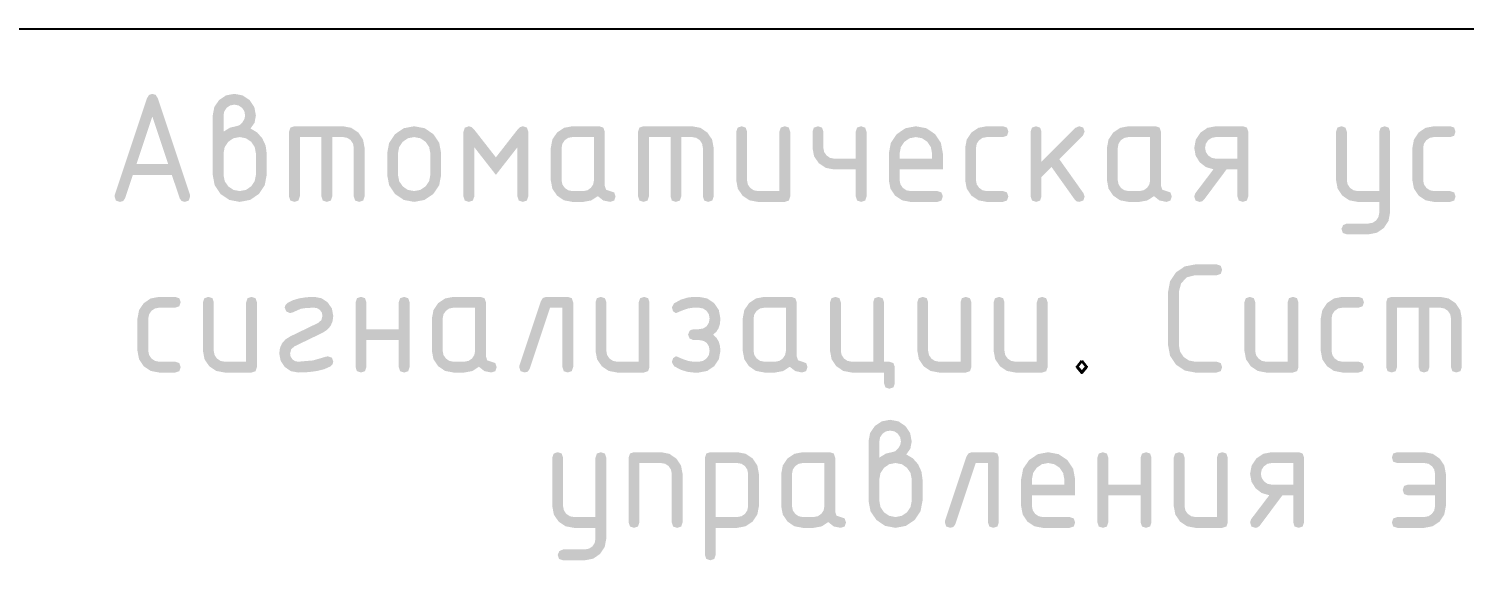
# Model space of a CAD drawing. Header units: millimetres. Extents: x 0 to 420, y 0 to 297.
# Drawn here: x 337.33 to 361.21, y 13.26 to 22.1 of the extents above; entities that cross this region are included whole.
import ezdxf

# ---------------------------------------------------------------- set-up
doc = ezdxf.new("R2010")
doc.units = ezdxf.units.MM
doc.layers.get('0').update_dxf_attribs({"linetype": 'CONTINUOUS'})
doc.styles.get("Standard").update_dxf_attribs({"font": 'STANDARD'})

msp = doc.modelspace()

# ---------------------------------------------------------------- hatches: boundary and pattern name
at = {"true_color": 0x000007}
h = msp.add_hatch(color=0, dxfattribs=at)
h.paths.add_polyline_path([(339.390082, 20.639815), (339.126601, 19.84827), (339.654114, 19.84827)], flags=0)
h.paths.add_polyline_path([(340.019018, 19.309181), (339.996418, 19.241726), (339.92917, 19.219333), (339.875082, 19.23463), (339.843732, 19.280518), (339.714196, 19.668574), (339.066518, 19.668574), (338.936983, 19.280518), (338.905219, 19.23463), (338.851544, 19.219333), (338.784089, 19.241726), (338.761696, 19.309181), (338.765555, 19.337845), (339.300785, 20.943535), (339.335098, 20.997623), (339.390082, 21.015744), (339.444996, 20.998381), (339.478827, 20.946291), (340.01516, 19.337845)], flags=0)
h = msp.add_hatch(color=0, dxfattribs=at)
h.paths.add_polyline_path([(340.573943, 20.386807), (340.683222, 20.454056), (340.783405, 20.476655), (340.83708, 20.492365), (340.887034, 20.539494), (340.92176, 20.597716), (340.933336, 20.656352), (340.920244, 20.726287), (340.881522, 20.784234), (340.823575, 20.822956), (340.75364, 20.836048), (340.684187, 20.822887), (340.626309, 20.783682), (340.586897, 20.725391), (340.573943, 20.656352)], flags=0)
h.paths.add_polyline_path([(341.022633, 20.439724), (341.13384, 20.372889), (341.219417, 20.275462), (341.273987, 20.156813), (341.292177, 20.027415), (341.292177, 19.668574), (341.259242, 19.494803), (341.160988, 19.349971), (341.01588, 19.251993), (340.843488, 19.219333), (340.669717, 19.252062), (340.524885, 19.350523), (340.426907, 19.495492), (340.394247, 19.668574), (340.394247, 20.656352), (340.420361, 20.795533), (340.498978, 20.911564), (340.614733, 20.989699), (340.75364, 21.015744), (340.892546, 20.989423), (341.008301, 20.911013), (341.086436, 20.794844), (341.112481, 20.656352), (341.089881, 20.533982)], flags=0)
h.paths.add_polyline_path([(341.112481, 19.668574), (341.112481, 20.027415), (341.092775, 20.130837), (341.034208, 20.218135), (340.947323, 20.277184), (340.843488, 20.296959), (340.738964, 20.277184), (340.652216, 20.218135), (340.593443, 20.130837), (340.573943, 20.027415), (340.573943, 19.668574), (340.593443, 19.56405), (340.652216, 19.477302), (340.738964, 19.418529), (340.843488, 19.39903), (340.947323, 19.418598), (341.034208, 19.477853), (341.092775, 19.564739)], flags=0)
for points in [[(341.753545, 20.476655), (342.561626, 20.476655), (342.700119, 20.450335), (342.816288, 20.371924), (342.894698, 20.255756), (342.921019, 20.117263), (342.921019, 19.309181), (342.898419, 19.241726), (342.831171, 19.219333), (342.763716, 19.241726), (342.741322, 19.309181), (342.741322, 20.117263), (342.728231, 20.187405), (342.689508, 20.245145), (342.631768, 20.283868), (342.561626, 20.296959), (342.38193, 20.296959), (342.38193, 19.309181), (342.35933, 19.241726), (342.292082, 19.219333), (342.225109, 19.241726), (342.202785, 19.309181), (342.202785, 20.296959), (341.843393, 20.296959), (341.843393, 19.309181), (341.820793, 19.241726), (341.753545, 19.219333), (341.68609, 19.241726), (341.663697, 19.309181), (341.663697, 20.386807), (341.68609, 20.454056)], [(345.104785, 19.668574), (344.745393, 20.128287), (344.745393, 19.309181), (344.722793, 19.241726), (344.655545, 19.219333), (344.58809, 19.241726), (344.565697, 19.309181), (344.565697, 20.386807), (344.58809, 20.454056), (344.655545, 20.476655), (344.700262, 20.462255), (344.745393, 20.419329), (345.104785, 19.959615), (345.463627, 20.419329), (345.508551, 20.462255), (345.553475, 20.476655), (345.620723, 20.454056), (345.643323, 20.386807), (345.643323, 19.309181), (345.620723, 19.241726), (345.553475, 19.219333), (345.48602, 19.241726), (345.463627, 19.309181), (345.463627, 20.128287)], [(347.56036, 20.476655), (348.368442, 20.476655), (348.506935, 20.450335), (348.623103, 20.371924), (348.701514, 20.255756), (348.727834, 20.117263), (348.727834, 19.309181), (348.705234, 19.241726), (348.637986, 19.219333), (348.570531, 19.241726), (348.548138, 19.309181), (348.548138, 20.117263), (348.535047, 20.187405), (348.496324, 20.245145), (348.438584, 20.283868), (348.368442, 20.296959), (348.188746, 20.296959), (348.188746, 19.309181), (348.166146, 19.241726), (348.098897, 19.219333), (348.031925, 19.241726), (348.009601, 19.309181), (348.009601, 20.296959), (347.650208, 20.296959), (347.650208, 19.309181), (347.627608, 19.241726), (347.56036, 19.219333), (347.492905, 19.241726), (347.470512, 19.309181), (347.470512, 20.386807), (347.492905, 20.454056)], [(350.000993, 20.386807), (350.000993, 19.309181), (349.978393, 19.241726), (349.911145, 19.219333), (349.462456, 19.219333), (349.323067, 19.245378), (349.207243, 19.323513), (349.129108, 19.439337), (349.103063, 19.578726), (349.103063, 20.386807), (349.125456, 20.454056), (349.192911, 20.476655), (349.26016, 20.454056), (349.282759, 20.386807), (349.282759, 19.578726), (349.295989, 19.509962), (349.335676, 19.451946), (349.393691, 19.412259), (349.462456, 19.39903), (349.821297, 19.39903), (349.821297, 20.386807), (349.84369, 20.454056), (349.911145, 20.476655), (349.978393, 20.454056)], [(351.270442, 20.386807), (351.270442, 19.309181), (351.247842, 19.241726), (351.180594, 19.219333), (351.113139, 19.241726), (351.090746, 19.309181), (351.090746, 19.758422), (350.731905, 19.758422), (350.594101, 19.784122), (350.477795, 19.861499), (350.398695, 19.975532), (350.372512, 20.110648), (350.372512, 20.386807), (350.394906, 20.454056), (350.462361, 20.476655), (350.529609, 20.454056), (350.552209, 20.386807), (350.552209, 20.117263), (350.565438, 20.048981), (350.605125, 19.991035), (350.663141, 19.951347), (350.731905, 19.938118), (351.090746, 19.938118), (351.090746, 20.386807), (351.113139, 20.454056), (351.180594, 20.476655), (351.247842, 20.454056)], [(353.091107, 20.117263), (353.091107, 19.578726), (353.104336, 19.509962), (353.144024, 19.451946), (353.202039, 19.412259), (353.270803, 19.39903), (353.539796, 19.39903), (353.607045, 19.37643), (353.629644, 19.309181), (353.607045, 19.241726), (353.539796, 19.219333), (353.270803, 19.219333), (353.131415, 19.245378), (353.015591, 19.323513), (352.937456, 19.439337), (352.911411, 19.578726), (352.911411, 20.117263), (352.937456, 20.256445), (353.015591, 20.372476), (353.131415, 20.45061), (353.270803, 20.476655), (353.539796, 20.476655), (353.607045, 20.454056), (353.629644, 20.386807), (353.607045, 20.319352), (353.539796, 20.296959), (353.270803, 20.296959), (353.20135, 20.283799), (353.143473, 20.244594), (353.104061, 20.186303)], [(354.180413, 19.886304), (354.744857, 20.450748), (354.808798, 20.476655), (354.876046, 20.454056), (354.898646, 20.386807), (354.871637, 20.32452), (354.476967, 19.92985), (354.881007, 19.360996), (354.898646, 19.307528), (354.876046, 19.241313), (354.808798, 19.219333), (354.766217, 19.228842), (354.734384, 19.257367), (354.347431, 19.800314), (354.180413, 19.633296), (354.180413, 19.309181), (354.157813, 19.241726), (354.090565, 19.219333), (354.02311, 19.241726), (354.000717, 19.309181), (354.000717, 20.386807), (354.02311, 20.454056), (354.090565, 20.476655), (354.157813, 20.454056), (354.180413, 20.386807)], [(359.799562, 19.036881), (359.799562, 19.219333), (359.440721, 19.219333), (359.301332, 19.245447), (359.185508, 19.324064), (359.107373, 19.439819), (359.081328, 19.578726), (359.081328, 20.386807), (359.103721, 20.454056), (359.171176, 20.476655), (359.238425, 20.454056), (359.261024, 20.386807), (359.261024, 19.578726), (359.274254, 19.509962), (359.313941, 19.451946), (359.371957, 19.412259), (359.440721, 19.39903), (359.799562, 19.39903), (359.799562, 20.386807), (359.821955, 20.454056), (359.88941, 20.476655), (359.956658, 20.454056), (359.979258, 20.386807), (359.979258, 19.039637), (359.953351, 18.901627), (359.876181, 18.785527), (359.761804, 18.706634), (359.624275, 18.680245), (359.261024, 18.680245), (359.19357, 18.702845), (359.171176, 18.770093), (359.198186, 18.832931), (359.261024, 18.859941), (359.620417, 18.859941), (359.690283, 18.872688), (359.747748, 18.910653), (359.78647, 18.967359)], [(360.530474, 20.117263), (360.530474, 19.578726), (360.543703, 19.509962), (360.58339, 19.451946), (360.641406, 19.412259), (360.71017, 19.39903), (360.979163, 19.39903), (361.046411, 19.37643), (361.069011, 19.309181), (361.046411, 19.241726), (360.979163, 19.219333), (360.71017, 19.219333), (360.570781, 19.245378), (360.454957, 19.323513), (360.376822, 19.439337), (360.350778, 19.578726), (360.350778, 20.117263), (360.376822, 20.256445), (360.454957, 20.372476), (360.570781, 20.45061), (360.71017, 20.476655), (360.979163, 20.476655), (361.046411, 20.454056), (361.069011, 20.386807), (361.046411, 20.319352), (360.979163, 20.296959), (360.71017, 20.296959), (360.640717, 20.283799), (360.582839, 20.244594), (360.543427, 20.186303)], [(357.095778, 18.179411), (357.163026, 18.156811), (357.185626, 18.089563), (357.163026, 18.022108), (357.095778, 17.999714), (356.736937, 17.999714), (356.600924, 17.966297), (356.503773, 17.86632), (356.467392, 17.73017), (356.467392, 16.83224), (356.486961, 16.728405), (356.546216, 16.64152), (356.633101, 16.582264), (356.736937, 16.562696), (357.095778, 16.562696), (357.163026, 16.540096), (357.185626, 16.472848), (357.163026, 16.405393), (357.095778, 16.383), (356.736937, 16.383), (356.563855, 16.415728), (356.418885, 16.514189), (356.320425, 16.659159), (356.287696, 16.83224), (356.287696, 17.73017), (356.320425, 17.902563), (356.418885, 18.04767), (356.563855, 18.146407), (356.736937, 18.179411)], [(339.322392, 17.28093), (339.322392, 16.742392), (339.335622, 16.673628), (339.375309, 16.615613), (339.433324, 16.575925), (339.502089, 16.562696), (339.771082, 16.562696), (339.83833, 16.540096), (339.86093, 16.472848), (339.83833, 16.405393), (339.771082, 16.383), (339.502089, 16.383), (339.3627, 16.409045), (339.246876, 16.48718), (339.168741, 16.603004), (339.142696, 16.742392), (339.142696, 17.28093), (339.168741, 17.420112), (339.246876, 17.536142), (339.3627, 17.614277), (339.502089, 17.640322), (339.771082, 17.640322), (339.83833, 17.617722), (339.86093, 17.550474), (339.83833, 17.483019), (339.771082, 17.460626), (339.502089, 17.460626), (339.432635, 17.447466), (339.374758, 17.40826), (339.335346, 17.349969)], [(341.129932, 17.550474), (341.129932, 16.472848), (341.107332, 16.405393), (341.040083, 16.383), (340.591394, 16.383), (340.452006, 16.409045), (340.336182, 16.48718), (340.258047, 16.603004), (340.232002, 16.742392), (340.232002, 17.550474), (340.254395, 17.617722), (340.32185, 17.640322), (340.389098, 17.617722), (340.411698, 17.550474), (340.411698, 16.742392), (340.424927, 16.673628), (340.464615, 16.615613), (340.52263, 16.575925), (340.591394, 16.562696), (340.950235, 16.562696), (340.950235, 17.550474), (340.972628, 17.617722), (341.040083, 17.640322), (341.107332, 17.617722)], [(342.309533, 16.652544), (342.376781, 16.629944), (342.399381, 16.562696), (342.386703, 16.516463), (342.34922, 16.482219), (342.250811, 16.438811), (342.129147, 16.407805), (341.984126, 16.389201), (341.815644, 16.383), (341.694583, 16.405807), (341.592953, 16.474502), (341.524258, 16.576132), (341.501451, 16.697193), (341.51263, 16.788763), (341.546237, 16.866691), (341.602375, 16.930977), (341.681147, 16.98162), (342.146373, 17.206516), (342.201219, 17.25392), (342.219685, 17.326129), (342.209763, 17.377461), (342.179997, 17.420938), (342.13652, 17.450704), (342.085188, 17.460626), (341.951381, 17.455803), (341.858087, 17.441885), (341.72304, 17.381802), (341.681147, 17.370778), (341.618309, 17.397787), (341.591299, 17.460626), (341.603013, 17.504792), (341.638704, 17.53945), (341.72583, 17.583581), (341.829286, 17.615104), (341.949072, 17.634018), (342.085188, 17.640322), (342.205973, 17.61724), (342.307328, 17.548269), (342.376299, 17.446914), (342.399381, 17.326129), (342.388029, 17.234249), (342.354043, 17.156217), (342.297527, 17.092035), (342.218582, 17.041702), (341.757215, 16.819562), (341.700164, 16.77078), (341.681147, 16.697193), (341.690794, 16.645378), (341.720284, 16.601832), (341.76383, 16.572342), (341.815644, 16.562696), (342.062106, 16.583367), (342.275909, 16.645378)], [(342.950597, 16.922089), (342.950597, 16.472848), (342.927997, 16.405393), (342.860748, 16.383), (342.793293, 16.405393), (342.7709, 16.472848), (342.7709, 17.550474), (342.793293, 17.617722), (342.860748, 17.640322), (342.927997, 17.617722), (342.950597, 17.550474), (342.950597, 17.101785), (343.489134, 17.101785), (343.489134, 17.550474), (343.511527, 17.617722), (343.578982, 17.640322), (343.64623, 17.617722), (343.66883, 17.550474), (343.66883, 16.472848), (343.64623, 16.405393), (343.578982, 16.383), (343.511527, 16.405393), (343.489134, 16.472848), (343.489134, 16.922089)], [(345.941998, 17.640322), (346.300839, 17.640322), (346.368087, 17.617722), (346.390687, 17.550474), (346.390687, 16.472848), (346.368087, 16.405393), (346.300839, 16.383), (346.233384, 16.405393), (346.210991, 16.472848), (346.210991, 17.460626), (346.005939, 17.460626), (345.666941, 16.444185), (345.635522, 16.398296), (345.582605, 16.383), (345.51515, 16.405738), (345.492757, 16.473951), (345.496616, 16.501511), (345.85215, 17.56701), (345.886532, 17.621856)], [(347.660136, 17.550474), (347.660136, 16.472848), (347.637536, 16.405393), (347.570288, 16.383), (347.121599, 16.383), (346.98221, 16.409045), (346.866386, 16.48718), (346.788251, 16.603004), (346.762206, 16.742392), (346.762206, 17.550474), (346.7846, 17.617722), (346.852054, 17.640322), (346.919303, 17.617722), (346.941903, 17.550474), (346.941903, 16.742392), (346.955132, 16.673628), (346.994819, 16.615613), (347.052835, 16.575925), (347.121599, 16.562696), (347.48044, 16.562696), (347.48044, 17.550474), (347.502833, 17.617722), (347.570288, 17.640322), (347.637536, 17.617722)], [(348.660041, 16.742392), (348.648121, 16.817358), (348.612637, 16.874133), (348.565439, 16.905965), (348.506252, 16.920435), (348.391048, 16.922089), (348.327107, 16.947996), (348.3012, 17.011937), (348.327658, 17.076429), (348.363212, 17.096273), (348.416955, 17.102887), (348.443965, 17.102887), (348.472628, 17.101785), (348.55283, 17.1146), (348.611534, 17.153048), (348.647777, 17.210788), (348.660041, 17.28093), (348.64695, 17.351072), (348.608227, 17.408812), (348.550763, 17.447535), (348.480896, 17.460626), (348.391048, 17.460626), (348.307194, 17.449119), (348.206391, 17.414875), (348.124604, 17.380906), (348.099455, 17.369675), (348.052051, 17.402197), (348.031656, 17.465036), (348.068449, 17.532077), (348.17883, 17.592918), (348.293001, 17.628402), (348.391048, 17.640322), (348.480896, 17.640322), (348.619802, 17.614277), (348.735558, 17.536142), (348.813692, 17.420112), (348.839737, 17.28093), (348.831994, 17.192158), (348.8088, 17.117701), (348.770207, 17.05761), (348.716265, 17.011937), (348.770207, 16.964704), (348.8088, 16.904036), (348.831994, 16.829932), (348.839737, 16.742392), (348.813692, 16.603004), (348.735558, 16.48718), (348.619802, 16.409045), (348.480896, 16.383), (348.391048, 16.383), (348.290313, 16.394576), (348.177176, 16.429302), (348.068036, 16.488833), (348.031656, 16.558286), (348.052051, 16.621125), (348.101109, 16.653647), (348.130048, 16.64214), (348.210249, 16.607896), (348.308297, 16.573927), (348.391048, 16.562696), (348.480896, 16.562696), (348.54966, 16.57565), (348.607676, 16.615062), (348.646881, 16.672939)], [(351.651218, 16.562696), (351.718467, 16.540096), (351.741067, 16.472848), (351.741067, 16.203304), (351.718467, 16.136056), (351.651218, 16.113456), (351.583763, 16.136056), (351.56137, 16.203304), (351.56137, 16.383), (351.022833, 16.383), (350.883444, 16.409114), (350.76762, 16.487731), (350.689486, 16.603486), (350.663441, 16.742392), (350.663441, 17.550474), (350.685834, 17.617722), (350.753289, 17.640322), (350.820537, 17.617722), (350.843137, 17.550474), (350.843137, 16.742392), (350.856366, 16.673628), (350.896053, 16.615613), (350.954069, 16.575925), (351.022833, 16.562696), (351.381674, 16.562696), (351.381674, 17.550474), (351.404067, 17.617722), (351.471522, 17.640322), (351.538771, 17.617722), (351.56137, 17.550474), (351.56137, 16.562696)], [(353.013778, 17.550474), (353.013778, 16.472848), (352.991178, 16.405393), (352.92393, 16.383), (352.475241, 16.383), (352.335852, 16.409045), (352.220028, 16.48718), (352.141893, 16.603004), (352.115848, 16.742392), (352.115848, 17.550474), (352.138241, 17.617722), (352.205696, 17.640322), (352.272945, 17.617722), (352.295544, 17.550474), (352.295544, 16.742392), (352.308774, 16.673628), (352.348461, 16.615613), (352.406476, 16.575925), (352.475241, 16.562696), (352.834082, 16.562696), (352.834082, 17.550474), (352.856475, 17.617722), (352.92393, 17.640322), (352.991178, 17.617722)], [(354.283227, 17.550474), (354.283227, 16.472848), (354.260627, 16.405393), (354.193379, 16.383), (353.74469, 16.383), (353.605301, 16.409045), (353.489477, 16.48718), (353.411342, 16.603004), (353.385297, 16.742392), (353.385297, 17.550474), (353.407691, 17.617722), (353.475146, 17.640322), (353.542394, 17.617722), (353.564994, 17.550474), (353.564994, 16.742392), (353.578223, 16.673628), (353.61791, 16.615613), (353.675926, 16.575925), (353.74469, 16.562696), (354.103531, 16.562696), (354.103531, 17.550474), (354.125924, 17.617722), (354.193379, 17.640322), (354.260627, 17.617722)], [(358.455075, 17.550474), (358.455075, 16.472848), (358.432475, 16.405393), (358.365227, 16.383), (357.916538, 16.383), (357.777149, 16.409045), (357.661325, 16.48718), (357.58319, 16.603004), (357.557145, 16.742392), (357.557145, 17.550474), (357.579539, 17.617722), (357.646994, 17.640322), (357.714242, 17.617722), (357.736842, 17.550474), (357.736842, 16.742392), (357.750071, 16.673628), (357.789758, 16.615613), (357.847774, 16.575925), (357.916538, 16.562696), (358.275379, 16.562696), (358.275379, 17.550474), (358.297772, 17.617722), (358.365227, 17.640322), (358.432475, 17.617722)], [(359.006291, 17.28093), (359.006291, 16.742392), (359.01952, 16.673628), (359.059208, 16.615613), (359.117223, 16.575925), (359.185987, 16.562696), (359.45498, 16.562696), (359.522228, 16.540096), (359.544828, 16.472848), (359.522228, 16.405393), (359.45498, 16.383), (359.185987, 16.383), (359.046598, 16.409045), (358.930774, 16.48718), (358.85264, 16.603004), (358.826595, 16.742392), (358.826595, 17.28093), (358.85264, 17.420112), (358.930774, 17.536142), (359.046598, 17.614277), (359.185987, 17.640322), (359.45498, 17.640322), (359.522228, 17.617722), (359.544828, 17.550474), (359.522228, 17.483019), (359.45498, 17.460626), (359.185987, 17.460626), (359.116534, 17.447466), (359.058656, 17.40826), (359.019244, 17.349969)], [(360.005748, 17.640322), (360.81383, 17.640322), (360.952323, 17.614002), (361.068491, 17.535591), (361.146902, 17.419423), (361.173222, 17.28093), (361.173222, 16.472848), (361.150623, 16.405393), (361.083374, 16.383), (361.015919, 16.405393), (360.993526, 16.472848), (360.993526, 17.28093), (360.980435, 17.351072), (360.941712, 17.408812), (360.883972, 17.447535), (360.81383, 17.460626), (360.634134, 17.460626), (360.634134, 16.472848), (360.611534, 16.405393), (360.544286, 16.383), (360.477313, 16.405393), (360.454989, 16.472848), (360.454989, 17.460626), (360.095597, 17.460626), (360.095597, 16.472848), (360.072997, 16.405393), (360.005748, 16.383), (359.938293, 16.405393), (359.9159, 16.472848), (359.9159, 17.550474), (359.938293, 17.617722)], [(346.761263, 13.618214), (346.761263, 13.800667), (346.402422, 13.800667), (346.263033, 13.82678), (346.147209, 13.905398), (346.069074, 14.021153), (346.04303, 14.160059), (346.04303, 14.968141), (346.065423, 15.035389), (346.132878, 15.057989), (346.200126, 15.035389), (346.222726, 14.968141), (346.222726, 14.160059), (346.235955, 14.091295), (346.275642, 14.03328), (346.333658, 13.993592), (346.402422, 13.980363), (346.761263, 13.980363), (346.761263, 14.968141), (346.783656, 15.035389), (346.851111, 15.057989), (346.918359, 15.035389), (346.940959, 14.968141), (346.940959, 13.62097), (346.915052, 13.48296), (346.837882, 13.36686), (346.723505, 13.287968), (346.585977, 13.261578), (346.222726, 13.261578), (346.155271, 13.284178), (346.132878, 13.351426), (346.159887, 13.414265), (346.222726, 13.441274), (346.582118, 13.441274), (346.651985, 13.454021), (346.709449, 13.491986), (346.748172, 13.548692)], [(347.312479, 13.890515), (347.312479, 14.968141), (347.334872, 15.035389), (347.402327, 15.057989), (347.851567, 15.057989), (347.989578, 15.031668), (348.105678, 14.953258), (348.184088, 14.837089), (348.210408, 14.698596), (348.210408, 13.890515), (348.187809, 13.82306), (348.12056, 13.800667), (348.053105, 13.82306), (348.030712, 13.890515), (348.030712, 14.698596), (348.017621, 14.768738), (347.978898, 14.826478), (347.921434, 14.865201), (347.851567, 14.878293), (347.492175, 14.878293), (347.492175, 13.890515), (347.469575, 13.82306), (347.402327, 13.800667), (347.334872, 13.82306)], [(353.022474, 15.057989), (353.381316, 15.057989), (353.448564, 15.035389), (353.471164, 14.968141), (353.471164, 13.890515), (353.448564, 13.82306), (353.381316, 13.800667), (353.313861, 13.82306), (353.291468, 13.890515), (353.291468, 14.878293), (353.086415, 14.878293), (352.747418, 13.861852), (352.715999, 13.815963), (352.663082, 13.800667), (352.595627, 13.823404), (352.573234, 13.891617), (352.577093, 13.919178), (352.932626, 14.984677), (352.967008, 15.039523)], [(355.291829, 14.339755), (355.291829, 13.890515), (355.269229, 13.82306), (355.201981, 13.800667), (355.134526, 13.82306), (355.112133, 13.890515), (355.112133, 14.968141), (355.134526, 15.035389), (355.201981, 15.057989), (355.269229, 15.035389), (355.291829, 14.968141), (355.291829, 14.519451), (355.830366, 14.519451), (355.830366, 14.968141), (355.852759, 15.035389), (355.920214, 15.057989), (355.987462, 15.035389), (356.010062, 14.968141), (356.010062, 13.890515), (355.987462, 13.82306), (355.920214, 13.800667), (355.852759, 13.82306), (355.830366, 13.890515), (355.830366, 14.339755)], [(357.279511, 14.968141), (357.279511, 13.890515), (357.256912, 13.82306), (357.189663, 13.800667), (356.740974, 13.800667), (356.601586, 13.826712), (356.485761, 13.904846), (356.407627, 14.02067), (356.381582, 14.160059), (356.381582, 14.968141), (356.403975, 15.035389), (356.47143, 15.057989), (356.538678, 15.035389), (356.561278, 14.968141), (356.561278, 14.160059), (356.574507, 14.091295), (356.614195, 14.03328), (356.67221, 13.993592), (356.740974, 13.980363), (357.099815, 13.980363), (357.099815, 14.968141), (357.122208, 15.035389), (357.189663, 15.057989), (357.256912, 15.035389)], [(360.728019, 14.339755), (360.27933, 14.339755), (360.211875, 14.362148), (360.189482, 14.429603), (360.211875, 14.496852), (360.27933, 14.519451), (360.728019, 14.519451), (360.728019, 14.698596), (360.714928, 14.768738), (360.676205, 14.826478), (360.618741, 14.865201), (360.548874, 14.878293), (360.099634, 14.878293), (360.032179, 14.900686), (360.009786, 14.968141), (360.032179, 15.035389), (360.099634, 15.057989), (360.548874, 15.057989), (360.687781, 15.031944), (360.803536, 14.953809), (360.881671, 14.837778), (360.907716, 14.698596), (360.907716, 14.160059), (360.881671, 14.02067), (360.803536, 13.904846), (360.687781, 13.826712), (360.548874, 13.800667), (360.099634, 13.800667), (360.032179, 13.82306), (360.009786, 13.890515), (360.032179, 13.957763), (360.099634, 13.980363), (360.548874, 13.980363), (360.617639, 13.993316), (360.675654, 14.032728), (360.714859, 14.090606), (360.728019, 14.160059)]]:
    msp.add_hatch(color=0, dxfattribs=at).paths.add_polyline_path(points, flags=0)
h = msp.add_hatch(color=0, dxfattribs=at)
h.paths.add_polyline_path([(343.296248, 19.668574), (343.296248, 20.027415), (343.328976, 20.20029), (343.427437, 20.345466), (343.572407, 20.44372), (343.745488, 20.476655), (343.919465, 20.444065), (344.064091, 20.346569), (344.161587, 20.201875), (344.194177, 20.027415), (344.194177, 19.668574), (344.161242, 19.495492), (344.062988, 19.350523), (343.917881, 19.252062), (343.745488, 19.219333), (343.572407, 19.252062), (343.427437, 19.350523), (343.328976, 19.495492)], flags=0)
h.paths.add_polyline_path([(344.014481, 19.668574), (344.014481, 20.027415), (343.994706, 20.130837), (343.935657, 20.218135), (343.848428, 20.277184), (343.745488, 20.296959), (343.641653, 20.277184), (343.554768, 20.218135), (343.495512, 20.130837), (343.475944, 20.027415), (343.475944, 19.668574), (343.495443, 19.56405), (343.554216, 19.477302), (343.640964, 19.418529), (343.745488, 19.39903), (343.848428, 19.418598), (343.935657, 19.477853), (343.994706, 19.564739)], flags=0)
h = msp.add_hatch(color=0, dxfattribs=at)
h.paths.add_polyline_path([(346.736338, 20.296959), (346.377497, 20.296959), (346.308044, 20.283799), (346.250166, 20.244594), (346.210754, 20.186303), (346.197801, 20.117263), (346.197801, 19.578726), (346.21103, 19.509962), (346.250717, 19.451946), (346.308733, 19.412259), (346.377497, 19.39903), (346.557193, 19.39903), (346.625957, 19.411983), (346.683973, 19.451395), (346.723178, 19.509273), (346.736338, 19.578726)], flags=0)
h.paths.add_polyline_path([(347.09573, 19.309181), (347.073131, 19.241726), (347.005882, 19.219333), (346.891712, 19.243036), (346.800279, 19.314694), (346.689898, 19.243036), (346.557193, 19.219333), (346.377497, 19.219333), (346.238108, 19.245378), (346.122284, 19.323513), (346.044149, 19.439337), (346.018104, 19.578726), (346.018104, 20.117263), (346.044149, 20.256445), (346.122284, 20.372476), (346.238108, 20.45061), (346.377497, 20.476655), (346.826186, 20.476655), (346.893434, 20.454056), (346.916034, 20.386807), (346.916034, 19.488878), (346.938427, 19.421423), (347.005882, 19.39903), (347.073131, 19.37643)], flags=0)
h = msp.add_hatch(color=0, dxfattribs=at)
h.paths.add_polyline_path([(352.091202, 20.296959), (351.987367, 20.277184), (351.900482, 20.218135), (351.841226, 20.130837), (351.821658, 20.027415), (351.821658, 19.938118), (352.360195, 19.938118), (352.360195, 20.027415), (352.34042, 20.130837), (352.281371, 20.218135), (352.194142, 20.277184)], flags=0)
h.paths.add_polyline_path([(351.821658, 19.758422), (351.821658, 19.578726), (351.834887, 19.509962), (351.874575, 19.451946), (351.93259, 19.412259), (352.001354, 19.39903), (352.450043, 19.39903), (352.517292, 19.37643), (352.539891, 19.309181), (352.517292, 19.241726), (352.450043, 19.219333), (352.001354, 19.219333), (351.861965, 19.245378), (351.746141, 19.323513), (351.668007, 19.439337), (351.641962, 19.578726), (351.641962, 20.027415), (351.67469, 20.20029), (351.773151, 20.345466), (351.918121, 20.44372), (352.091202, 20.476655), (352.265179, 20.444065), (352.409805, 20.346569), (352.507301, 20.201875), (352.539891, 20.027415), (352.539891, 19.758422)], flags=0)
h = msp.add_hatch(color=0, dxfattribs=at)
h.paths.add_polyline_path([(355.988399, 20.296959), (355.629558, 20.296959), (355.560105, 20.283799), (355.502227, 20.244594), (355.462816, 20.186303), (355.449862, 20.117263), (355.449862, 19.578726), (355.463091, 19.509962), (355.502779, 19.451946), (355.560794, 19.412259), (355.629558, 19.39903), (355.809254, 19.39903), (355.878018, 19.411983), (355.936034, 19.451395), (355.975239, 19.509273), (355.988399, 19.578726)], flags=0)
h.paths.add_polyline_path([(356.347792, 19.309181), (356.325192, 19.241726), (356.257944, 19.219333), (356.143773, 19.243036), (356.05234, 19.314694), (355.941959, 19.243036), (355.809254, 19.219333), (355.629558, 19.219333), (355.49017, 19.245378), (355.374346, 19.323513), (355.296211, 19.439337), (355.270166, 19.578726), (355.270166, 20.117263), (355.296211, 20.256445), (355.374346, 20.372476), (355.49017, 20.45061), (355.629558, 20.476655), (356.078247, 20.476655), (356.145496, 20.454056), (356.168096, 20.386807), (356.168096, 19.488878), (356.190489, 19.421423), (356.257944, 19.39903), (356.325192, 19.37643)], flags=0)
h = msp.add_hatch(color=0, dxfattribs=at)
h.paths.add_polyline_path([(357.042278, 19.761178), (356.91543, 19.798316), (356.812973, 19.878036), (356.745035, 19.988141), (356.722573, 20.117263), (356.748618, 20.256445), (356.826753, 20.372476), (356.942577, 20.45061), (357.081966, 20.476655), (357.530655, 20.476655), (357.597903, 20.454056), (357.620503, 20.386807), (357.620503, 19.309181), (357.597903, 19.241726), (357.530655, 19.219333), (357.4632, 19.241726), (357.440807, 19.309181), (357.440807, 19.758422), (357.258906, 19.758422), (356.884631, 19.256265), (356.85266, 19.228497), (356.812421, 19.219333), (356.744967, 19.241726), (356.722573, 19.309181), (356.740212, 19.363752)], flags=0)
h.paths.add_polyline_path([(356.90227, 20.117263), (356.915499, 20.048981), (356.955186, 19.991035), (357.013202, 19.951347), (357.081966, 19.938118), (357.440807, 19.938118), (357.440807, 20.296959), (357.081966, 20.296959), (357.012513, 20.283799), (356.954635, 20.244594), (356.915223, 20.186303)], flags=0)
h = msp.add_hatch(color=0, dxfattribs=at)
h.paths.add_polyline_path([(344.758583, 17.460626), (344.399742, 17.460626), (344.330289, 17.447466), (344.272411, 17.40826), (344.232999, 17.349969), (344.220046, 17.28093), (344.220046, 16.742392), (344.233275, 16.673628), (344.272962, 16.615613), (344.330978, 16.575925), (344.399742, 16.562696), (344.579438, 16.562696), (344.648202, 16.57565), (344.706218, 16.615062), (344.745423, 16.672939), (344.758583, 16.742392)], flags=0)
h.paths.add_polyline_path([(345.117975, 16.472848), (345.095376, 16.405393), (345.028127, 16.383), (344.913957, 16.406702), (344.822524, 16.47836), (344.712143, 16.406702), (344.579438, 16.383), (344.399742, 16.383), (344.260353, 16.409045), (344.144529, 16.48718), (344.066395, 16.603004), (344.04035, 16.742392), (344.04035, 17.28093), (344.066395, 17.420112), (344.144529, 17.536142), (344.260353, 17.614277), (344.399742, 17.640322), (344.848431, 17.640322), (344.915679, 17.617722), (344.938279, 17.550474), (344.938279, 16.652544), (344.960672, 16.585089), (345.028127, 16.562696), (345.095376, 16.540096)], flags=0)
h = msp.add_hatch(color=0, dxfattribs=at)
h.paths.add_polyline_path([(349.929267, 17.460626), (349.570425, 17.460626), (349.500972, 17.447466), (349.443095, 17.40826), (349.403683, 17.349969), (349.390729, 17.28093), (349.390729, 16.742392), (349.403958, 16.673628), (349.443646, 16.615613), (349.501661, 16.575925), (349.570425, 16.562696), (349.750122, 16.562696), (349.818886, 16.57565), (349.876901, 16.615062), (349.916106, 16.672939), (349.929267, 16.742392)], flags=0)
h.paths.add_polyline_path([(350.288659, 16.472848), (350.266059, 16.405393), (350.198811, 16.383), (350.08464, 16.406702), (349.993208, 16.47836), (349.882827, 16.406702), (349.750122, 16.383), (349.570425, 16.383), (349.431037, 16.409045), (349.315213, 16.48718), (349.237078, 16.603004), (349.211033, 16.742392), (349.211033, 17.28093), (349.237078, 17.420112), (349.315213, 17.536142), (349.431037, 17.614277), (349.570425, 17.640322), (350.019115, 17.640322), (350.086363, 17.617722), (350.108963, 17.550474), (350.108963, 16.652544), (350.131356, 16.585089), (350.198811, 16.562696), (350.266059, 16.540096)], flags=0)
h = msp.add_hatch(color=0, dxfattribs=at)
h.paths.add_polyline_path([(351.483481, 14.968141), (351.592759, 15.035389), (351.692943, 15.057989), (351.746617, 15.073698), (351.796571, 15.120827), (351.831298, 15.179049), (351.842873, 15.237685), (351.829782, 15.30762), (351.791059, 15.365567), (351.733113, 15.40429), (351.663177, 15.417381), (351.593724, 15.404221), (351.535846, 15.365016), (351.496435, 15.306725), (351.483481, 15.237685)], flags=0)
h.paths.add_polyline_path([(351.93217, 15.021057), (352.043378, 14.954222), (352.128954, 14.856795), (352.183524, 14.738146), (352.201714, 14.608748), (352.201714, 14.249907), (352.168779, 14.076137), (352.070525, 13.931305), (351.925418, 13.833326), (351.753025, 13.800667), (351.579255, 13.833395), (351.434423, 13.931856), (351.336444, 14.076826), (351.303785, 14.249907), (351.303785, 15.237685), (351.329899, 15.376867), (351.408516, 15.492898), (351.524271, 15.571032), (351.663177, 15.597077), (351.802083, 15.570757), (351.917839, 15.492346), (351.995973, 15.376178), (352.022018, 15.237685), (351.999418, 15.115315)], flags=0)
h.paths.add_polyline_path([(352.022018, 14.249907), (352.022018, 14.608748), (352.002312, 14.71217), (351.943746, 14.799469), (351.85686, 14.858518), (351.753025, 14.878293), (351.648501, 14.858518), (351.561754, 14.799469), (351.50298, 14.71217), (351.483481, 14.608748), (351.483481, 14.249907), (351.50298, 14.145383), (351.561754, 14.058635), (351.648501, 13.999862), (351.753025, 13.980363), (351.85686, 13.999931), (351.943746, 14.059187), (352.002312, 14.146072)], flags=0)
h = msp.add_hatch(color=0, dxfattribs=at)
h.paths.add_polyline_path([(348.581928, 14.968141), (348.604321, 15.035389), (348.671776, 15.057989), (349.121017, 15.057989), (349.259923, 15.031944), (349.375678, 14.953809), (349.453813, 14.837778), (349.479858, 14.698596), (349.479858, 14.160059), (349.453813, 14.021153), (349.375678, 13.905398), (349.259923, 13.82678), (349.121017, 13.800667), (348.761624, 13.800667), (348.761624, 13.351426), (348.739024, 13.284178), (348.671776, 13.261578), (348.604321, 13.284178), (348.581928, 13.351426)], flags=0)
h.paths.add_polyline_path([(348.761624, 14.878293), (348.761624, 13.980363), (349.121017, 13.980363), (349.189781, 13.993316), (349.247796, 14.032728), (349.287001, 14.090606), (349.300162, 14.160059), (349.300162, 14.698596), (349.28707, 14.768738), (349.248347, 14.826478), (349.190883, 14.865201), (349.121017, 14.878293)], flags=0)
h = msp.add_hatch(color=0, dxfattribs=at)
h.paths.add_polyline_path([(350.569611, 14.878293), (350.21077, 14.878293), (350.141316, 14.865132), (350.083439, 14.825927), (350.044027, 14.767636), (350.031073, 14.698596), (350.031073, 14.160059), (350.044303, 14.091295), (350.08399, 14.03328), (350.142005, 13.993592), (350.21077, 13.980363), (350.390466, 13.980363), (350.45923, 13.993316), (350.517245, 14.032728), (350.55645, 14.090606), (350.569611, 14.160059)], flags=0)
h.paths.add_polyline_path([(350.929003, 13.890515), (350.906403, 13.82306), (350.839155, 13.800667), (350.724985, 13.824369), (350.633552, 13.896027), (350.523171, 13.824369), (350.390466, 13.800667), (350.21077, 13.800667), (350.071381, 13.826712), (349.955557, 13.904846), (349.877422, 14.02067), (349.851377, 14.160059), (349.851377, 14.698596), (349.877422, 14.837778), (349.955557, 14.953809), (350.071381, 15.031944), (350.21077, 15.057989), (350.659459, 15.057989), (350.726707, 15.035389), (350.749307, 14.968141), (350.749307, 14.070211), (350.7717, 14.002756), (350.839155, 13.980363), (350.906403, 13.957763)], flags=0)
h = msp.add_hatch(color=0, dxfattribs=at)
h.paths.add_polyline_path([(354.291924, 14.878293), (354.188089, 14.858518), (354.101203, 14.799469), (354.041948, 14.71217), (354.022379, 14.608748), (354.022379, 14.519451), (354.560917, 14.519451), (354.560917, 14.608748), (354.541142, 14.71217), (354.482093, 14.799469), (354.394863, 14.858518)], flags=0)
h.paths.add_polyline_path([(354.022379, 14.339755), (354.022379, 14.160059), (354.035609, 14.091295), (354.075296, 14.03328), (354.133312, 13.993592), (354.202076, 13.980363), (354.650765, 13.980363), (354.718013, 13.957763), (354.740613, 13.890515), (354.718013, 13.82306), (354.650765, 13.800667), (354.202076, 13.800667), (354.062687, 13.826712), (353.946863, 13.904846), (353.868728, 14.02067), (353.842683, 14.160059), (353.842683, 14.608748), (353.875412, 14.781623), (353.973873, 14.926799), (354.118842, 15.025054), (354.291924, 15.057989), (354.465901, 15.025398), (354.610526, 14.927902), (354.708022, 14.783208), (354.740613, 14.608748), (354.740613, 14.339755)], flags=0)
h = msp.add_hatch(color=0, dxfattribs=at)
h.paths.add_polyline_path([(357.970736, 14.342511), (357.843887, 14.379649), (357.74143, 14.459369), (357.673493, 14.569474), (357.651031, 14.698596), (357.677076, 14.837778), (357.755211, 14.953809), (357.871035, 15.031944), (358.010423, 15.057989), (358.459113, 15.057989), (358.526361, 15.035389), (358.548961, 14.968141), (358.548961, 13.890515), (358.526361, 13.82306), (358.459113, 13.800667), (358.391658, 13.82306), (358.369265, 13.890515), (358.369265, 14.339755), (358.187363, 14.339755), (357.813088, 13.837598), (357.781118, 13.809831), (357.740879, 13.800667), (357.673424, 13.82306), (357.651031, 13.890515), (357.66867, 13.945085)], flags=0)
h.paths.add_polyline_path([(357.830727, 14.698596), (357.843956, 14.630315), (357.883644, 14.572368), (357.941659, 14.532681), (358.010423, 14.519451), (358.369265, 14.519451), (358.369265, 14.878293), (358.010423, 14.878293), (357.94097, 14.865132), (357.883093, 14.825927), (357.843681, 14.767636)], flags=0)

# ---------------------------------------------------------------- linework, layer by layer
at = {"color": 0, "true_color": 0x000007}
msp.add_lwpolyline([(292.862, 22.098), (418.338, 22.098)], dxfattribs=at)

# ---------------------------------------------------------------- texts
at = {"color": 0, "true_color": 0x000007, "insert": (354.456986, 18.403537), "char_height": 2.02054, "attachment_point": 1}
msp.add_mtext('. ', dxfattribs=at)

doc.saveas('drawing.dxf')
